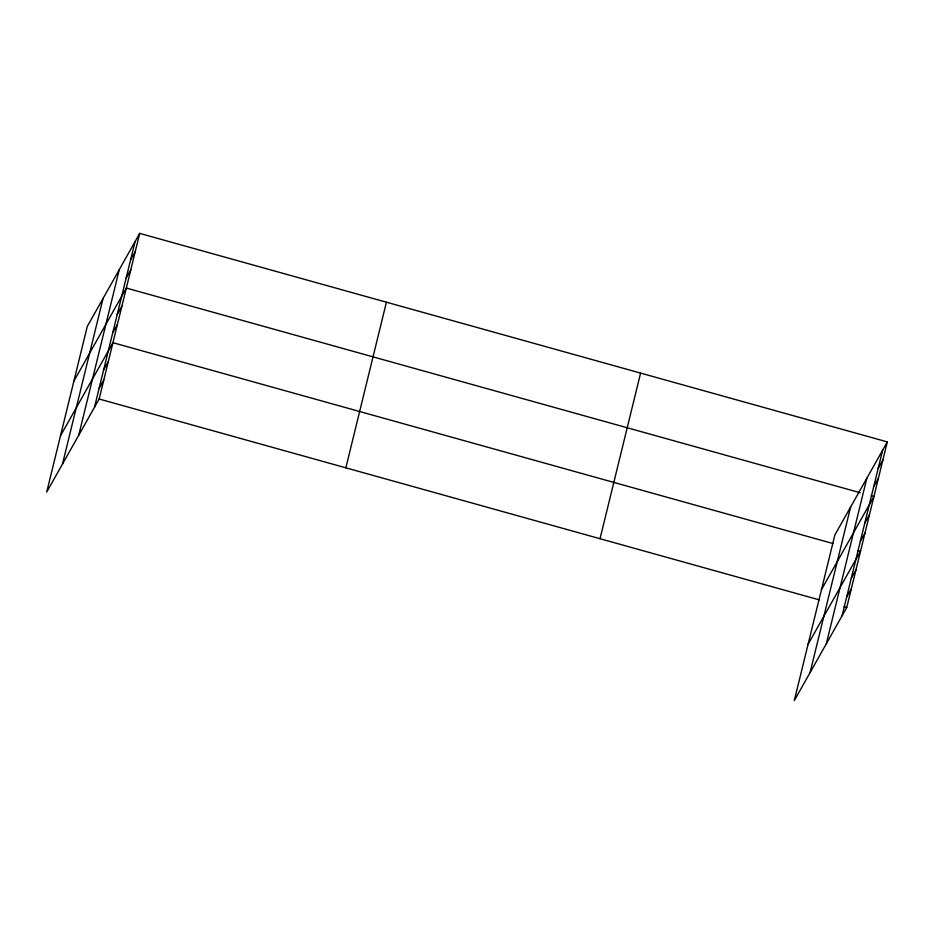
<?xml version="1.0" encoding="UTF-8"?>
<svg xmlns="http://www.w3.org/2000/svg" width="934" height="934" viewBox="0 0 934 934"><rect width="100%" height="100%" fill="white"/><g stroke="black" fill="none" stroke-linecap="round" stroke-linejoin="round"><path stroke-width="1.4" d="M62.473 464.093L103.044 298.483M78.725 435.256L119.283 269.646M94.486 407.271L135.056 241.649M139.715 233.383L87.271 326.468L46.7 492.09L99.144 399.005L139.715 233.383L887.3 441.91L846.729 607.532L794.285 700.617L834.856 534.995L887.3 441.91M345.849 467.817L386.419 302.196M600.025 538.72L640.596 373.098M810.058 672.62L850.629 506.999M826.31 643.783L866.869 478.161M842.083 615.798L882.642 450.176M130.597 259.874L135.255 251.608M126.137 278.087L130.795 269.821M73.879 381.119L126.323 288.046L860.202 492.743M117.205 314.524L121.864 306.259M112.745 332.738L117.404 324.483M60.488 435.781L112.944 342.696L833.116 543.576M103.686 369.736L108.344 361.47M99.086 388.497L103.744 380.231M878.182 468.401L882.84 460.135M873.722 486.614L878.38 478.348M821.465 589.646L873.909 496.573L871.177 495.802M864.791 523.052L869.449 514.786M860.331 541.265L864.989 532.999M808.073 644.297L860.529 551.223L857.786 550.453M851.271 578.251L855.929 569.997M846.671 597.024L851.329 588.759M99.144 399.005L819.316 599.885M843.997 606.773L846.729 607.532"/></g></svg>
